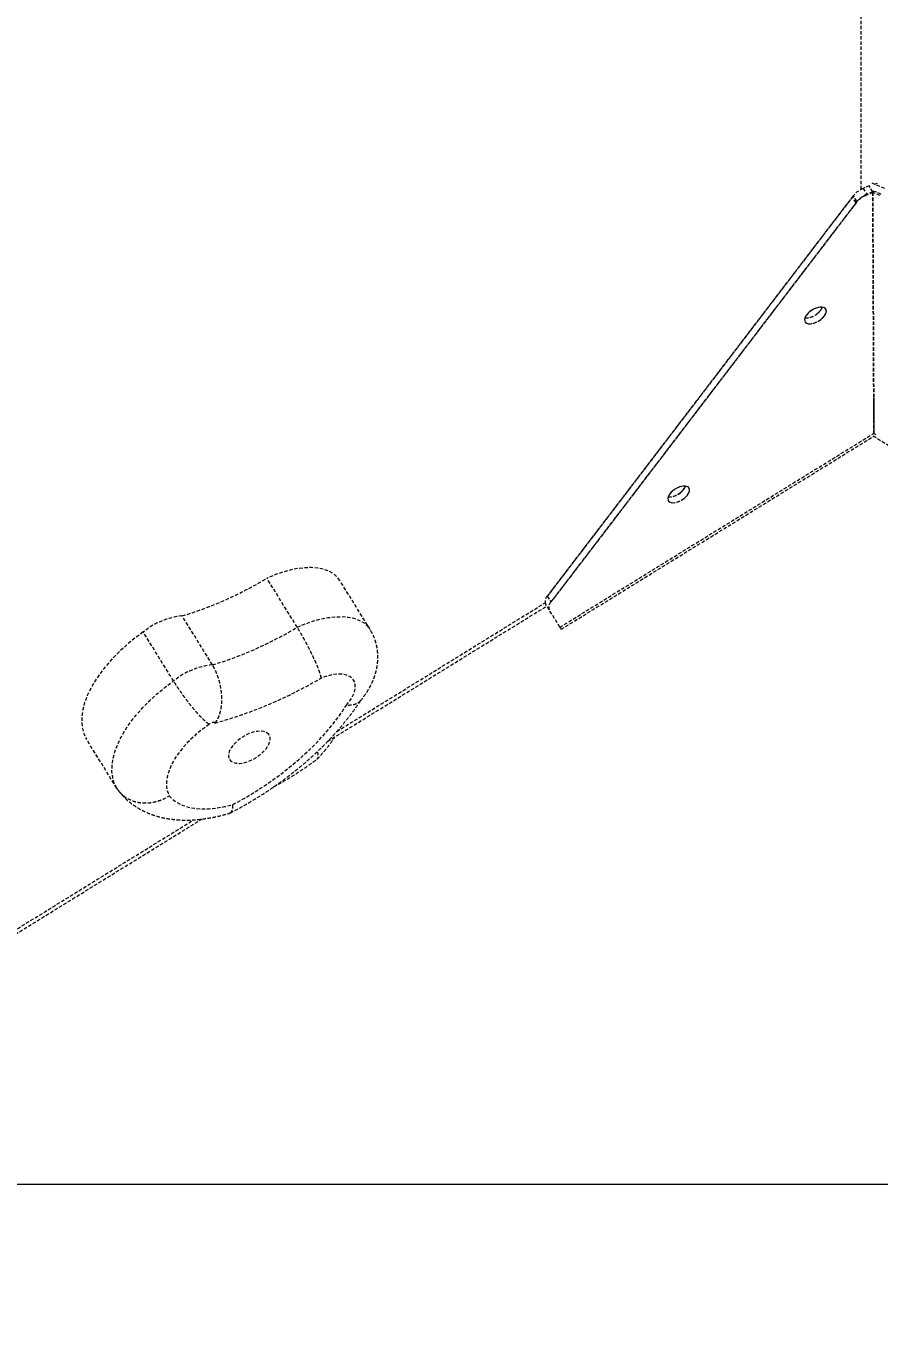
# Model space of a CAD drawing. Header units: millimetres. Extents: x -3960 to 3430, y -2884 to 2225.
# Drawn here: x -763 to -448.1, y -819 to -339.6 of the extents above; entities that cross this region are included whole.
import ezdxf

# ---------------------------------------------------------------- set-up
doc = ezdxf.new("R2010")
doc.units = ezdxf.units.MM
doc.linetypes.add('HIDDEN', pattern=[1.905, 1.27, -0.635])
for name, color, linetype in [('DIKOM_ОБЪЕКТ', 7, 'Continuous'), ('DIKOM_РАЗМЕР_ЗОНА', 7, 'Continuous'), ('DIKOM_РАЗМЕР_ОБЪЕКТА', 7, 'Continuous')]:
    doc.layers.add(name, color=color, linetype=linetype)
doc.styles.add('style1', font='arialbd.ttf', dxfattribs={"width": 0.8})
doc.dimstyles.new('1-50', dxfattribs={"dimtxt": 300, "dimasz": 200, "dimexe": 100, "dimexo": 0, "dimgap": 100, "dimtad": 1, "dimtxsty": 'style1', "dimcen": 200, "dimclrd": 7, "dimclre": 7, "dimclrt": 7, "dimadec": 1, "dimazin": 2, "dimtfac": 1, "dimtmove": 0, "dimatfit": 2, "dimfxl": 0, "dimlwd": 25, "dimlwe": 18, "dimarcsym": 0})

# ---------------------------------------------------------------- blocks, each defined once
blk = doc.blocks.new('*D1')
at = {"layer": 'Defpoints', "color": 0, "transparency": 16777216}
for p in [(-1646.58, -384.36), (1929.75, -477.12), (1929.75, -1272.12)]:
    blk.add_point(p, dxfattribs=at)
at = {"layer": 'DIKOM_РАЗМЕР_ОБЪЕКТА', "color": 7, "lineweight": 18, "transparency": 16777216}
for p, q in [((-1646.58, -384.36), (-1646.58, -1372.12)), ((1929.75, -477.12), (1929.75, -1372.12))]:
    blk.add_line(p, q, dxfattribs=at)
at = {"layer": 'DIKOM_РАЗМЕР_ОБЪЕКТА', "color": 7, "lineweight": 25, "transparency": 16777216}
blk.add_line((-1446.58, -1272.12), (1729.75, -1272.12), dxfattribs=at)
at = {"layer": 'DIKOM_РАЗМЕР_ОБЪЕКТА', "color": 7, "transparency": 16777216}
for points in [[(-1446.58, -1238.79), (-1446.58, -1305.45), (-1646.58, -1272.12)], [(1729.75, -1238.79), (1729.75, -1305.45), (1929.75, -1272.12)]]:
    blk.add_solid(points, dxfattribs=at)
at = {"layer": 'DIKOM_РАЗМЕР_ОБЪЕКТА', "color": 7, "transparency": 16777216, "insert": (141.59, -1018.85), "char_height": 300, "attachment_point": 5, "style": 'style1'}
blk.add_mtext('{\\fArial|b0|i0|c204|p34;3550}', dxfattribs=at)
blk = doc.blocks.new('*D2')
at = {"layer": 'Defpoints', "color": 0, "transparency": 16777216}
for p in [(1188.61, 729.83), (-1925.03, -767.19), (1470.26, -767.19)]:
    blk.add_point(p, dxfattribs=at)
at = {"layer": 'DIKOM_РАЗМЕР_ОБЪЕКТА', "color": 7, "lineweight": 18, "transparency": 16777216}
for p, q in [((1188.61, 729.83), (-2025.03, 729.83)), ((1470.26, -767.19), (-2025.03, -767.19))]:
    blk.add_line(p, q, dxfattribs=at)
at = {"layer": 'DIKOM_РАЗМЕР_ОБЪЕКТА', "color": 7, "lineweight": 25, "transparency": 16777216}
blk.add_line((-1925.03, 529.83), (-1925.03, -567.19), dxfattribs=at)
at = {"layer": 'DIKOM_РАЗМЕР_ОБЪЕКТА', "color": 7, "transparency": 16777216}
for points in [[(-1958.36, 529.83), (-1891.69, 529.83), (-1925.03, 729.83)], [(-1958.36, -567.19), (-1891.69, -567.19), (-1925.03, -767.19)]]:
    blk.add_solid(points, dxfattribs=at)
at = {"layer": 'DIKOM_РАЗМЕР_ОБЪЕКТА', "color": 7, "transparency": 16777216, "insert": (-2178.2, -18.68), "char_height": 300, "attachment_point": 5, "rotation": 90, "style": 'style1'}
blk.add_mtext('{\\fArial|b0|i0|c204|p34;1500}', dxfattribs=at)
blk = doc.blocks.new('*D3')
at = {"layer": 'Defpoints', "color": 0, "transparency": 16777216}
for p in [(1049.1, 2224.81), (-3510.19, -2267.17), (1391.3, -2267.17)]:
    blk.add_point(p, dxfattribs=at)
at = {"layer": 'DIKOM_РАЗМЕР_ЗОНА', "color": 7, "lineweight": 18, "transparency": 16777216}
for p, q in [((1049.1, 2224.81), (-3610.19, 2224.81)), ((1391.3, -2267.17), (-3610.19, -2267.17))]:
    blk.add_line(p, q, dxfattribs=at)
at = {"layer": 'DIKOM_РАЗМЕР_ЗОНА', "color": 7, "lineweight": 25, "transparency": 16777216}
blk.add_line((-3510.19, 2024.81), (-3510.19, -2067.17), dxfattribs=at)
at = {"layer": 'DIKOM_РАЗМЕР_ЗОНА', "color": 7, "transparency": 16777216}
for points in [[(-3543.52, 2024.81), (-3476.86, 2024.81), (-3510.19, 2224.81)], [(-3543.52, -2067.17), (-3476.86, -2067.17), (-3510.19, -2267.17)]]:
    blk.add_solid(points, dxfattribs=at)
at = {"layer": 'DIKOM_РАЗМЕР_ЗОНА', "color": 7, "transparency": 16777216, "insert": (-3763.36, -99.6), "char_height": 300, "attachment_point": 5, "rotation": 90, "style": 'style1'}
blk.add_mtext('{\\fArial|b0|i0|c204|p34;4500}', dxfattribs=at)
blk = doc.blocks.new('*D4')
at = {"layer": 'Defpoints', "color": 0, "transparency": 16777216}
for p in [(-3146.44, -695.08), (3429.88, -695.08), (3429.88, -2784.15)]:
    blk.add_point(p, dxfattribs=at)
at = {"layer": 'DIKOM_РАЗМЕР_ЗОНА', "color": 7, "lineweight": 18, "transparency": 16777216}
for p, q in [((-3146.44, -695.08), (-3146.44, -2884.15)), ((3429.88, -695.08), (3429.88, -2884.15))]:
    blk.add_line(p, q, dxfattribs=at)
at = {"layer": 'DIKOM_РАЗМЕР_ЗОНА', "color": 7, "lineweight": 25, "transparency": 16777216}
blk.add_line((-2946.44, -2784.15), (3229.88, -2784.15), dxfattribs=at)
at = {"layer": 'DIKOM_РАЗМЕР_ЗОНА', "color": 7, "transparency": 16777216}
for points in [[(-2946.44, -2750.81), (-2946.44, -2817.48), (-3146.44, -2784.15)], [(3229.88, -2750.81), (3229.88, -2817.48), (3429.88, -2784.15)]]:
    blk.add_solid(points, dxfattribs=at)
at = {"layer": 'DIKOM_РАЗМЕР_ЗОНА', "color": 7, "transparency": 16777216, "insert": (141.72, -2530.97), "char_height": 300, "attachment_point": 5, "style": 'style1'}
blk.add_mtext('{\\fArial|b0|i0|c204|p34;6550}', dxfattribs=at)

msp = doc.modelspace()

# ---------------------------------------------------------------- linework, layer by layer
at = {"layer": 'DIKOM_ОБЪЕКТ', "color": 7, "linetype": 'HIDDEN', "lineweight": 15}
for p, q in [((-454.70322, -399.88675), (-454.66063, -260.20238)), ((-445.98334, -399.5441), (-451.26567, -397.40527)), ((-449.72913, -398.02743), (-448.66681, -397.57414)), ((-457.5715, -402.21553), (-570.54989, -550.02212)), ((-457.8999, -402.6452), (-570.54989, -550.02212)), ((-456.55912, -404.81643), (-457.8999, -402.6452)), ((-456.2307, -404.38676), (-457.5715, -402.21553)), ((-451.75363, -398.65309), (-453.9527, -399.54175)), ((-453.9527, -399.54175), (-452.61193, -401.71299)), ((-453.32163, -399.28671), (-453.45364, -399.23325)), ((-453.09389, -402.2064), (-449.96698, -400.8722)), ((-450.41286, -400.82427), (-452.61193, -401.71299)), ((-450.41286, -400.82427), (-451.75363, -398.65309)), ((-447.32564, -401.71449), (-450.70913, -400.34451)), ((-449.99317, -489.93114), (-450.41286, -400.82427)), ((-447.71922, -402.18154), (-450.41173, -401.06197)), ((-450.41173, -401.06197), (-449.99317, -489.93114)), ((-456.2307, -404.38676), (-569.20911, -552.19335)), ((-456.55912, -404.81643), (-569.20911, -552.19335)), ((-565.88255, -561.50077), (-449.99317, -489.93114)), ((-565.88255, -561.50077), (-449.99317, -489.93114)), ((-565.41144, -562.26331), (-450.03444, -491.01007)), ((-565.41144, -562.26331), (-450.03444, -491.01007)), ((-450.24658, -490.87887), (-334.59368, -562.40733)), ((-449.99317, -489.93114), (-449.24501, -490.38365)), ((-662.85133, -561.53328), (-674.02616, -543.43969)), ((-635.92841, -562.36743), (-647.10321, -544.27389)), ((-570.54989, -550.02212), (-569.20911, -552.19335)), ((-651.60916, -603.64624), (-570.71139, -553.68275)), ((-648.18548, -599.95189), (-571.35731, -552.50184)), ((-569.84499, -555.08576), (-571.18575, -552.91458)), ((-565.88255, -561.50077), (-569.84499, -555.08576)), ((-694.13897, -575.41326), (-705.3138, -557.31967)), ((-708.51126, -581.35371), (-719.68609, -563.26012)), ((-729.47266, -620.90564), (-740.64749, -602.81205)), ((-777.44645, -679.78509), (-701.01202, -632.57823)), ((-776.65767, -680.87777), (-698.00526, -632.30105))]:
    msp.add_line(p, q, dxfattribs=at)
at = {"layer": 'DIKOM_ОБЪЕКТ', "color": 7, "linetype": 'HIDDEN', "lineweight": 15, "flags": 128}
for points in [[(-474.28349, -449.47913), (-473.33888, -449.52343), (-472.24983, -449.31726), (-471.10455, -448.87725), (-469.99584, -448.23916), (-469.01355, -447.45454), (-468.23719, -446.58708), (-467.72967, -445.70702), (-467.53216, -444.88559), (-467.66061, -444.18947), (-468.10463, -443.67493), (-468.82825, -443.38374), (-469.77286, -443.33944), (-470.86191, -443.54561), (-472.00716, -443.9856), (-473.11588, -444.6237), (-474.09819, -445.40833), (-474.87455, -446.27579), (-475.38204, -447.15584), (-475.57955, -447.97727), (-475.4511, -448.67339), (-475.00708, -449.18792), (-474.28349, -449.47913)], [(-469.58289, -447.93942), (-468.67424, -447.11355), (-467.99902, -446.2324), (-467.61198, -445.36741), (-467.54442, -444.58862), (-467.80188, -443.95908), (-468.36343, -443.52989), (-469.18365, -443.33569), (-470.196, -443.39236), (-471.31857, -443.69518), (-472.46034, -444.21974), (-473.52882, -444.92344), (-474.43749, -445.74932), (-475.11269, -446.63045), (-475.49976, -447.49546), (-475.56732, -448.27425), (-475.30986, -448.90379), (-474.74827, -449.33303), (-473.92809, -449.52718), (-472.91571, -449.4705), (-471.79314, -449.16768), (-470.6514, -448.64313), (-469.58289, -447.93942)], [(-524.77076, -515.5303), (-523.82617, -515.57461), (-522.7371, -515.36843), (-521.59185, -514.92844), (-520.48316, -514.29028), (-519.50083, -513.50571), (-518.72448, -512.63826), (-518.21696, -511.75819), (-518.01946, -510.93677), (-518.1479, -510.24064), (-518.59192, -509.72611), (-519.31557, -509.43487), (-520.26017, -509.39056), (-521.34919, -509.59678), (-522.49445, -510.03678), (-523.60316, -510.67488), (-524.58549, -511.45945), (-525.36186, -512.32691), (-525.86934, -513.20703), (-526.06687, -514.0284), (-525.93841, -514.72458), (-525.49437, -515.2391), (-524.77076, -515.5303)], [(-520.07018, -513.9906), (-519.16152, -513.16472), (-518.48632, -512.28359), (-518.09926, -511.41859), (-518.03173, -510.63974), (-518.28916, -510.01025), (-518.85074, -509.58101), (-519.67093, -509.38687), (-520.68333, -509.44349), (-521.80587, -509.74636), (-522.94765, -510.27086), (-524.01614, -510.97457), (-524.9248, -511.80044), (-525.60002, -512.68158), (-525.98707, -513.54658), (-526.05459, -514.32542), (-525.79713, -514.95496), (-525.23559, -515.38416), (-524.41539, -515.5783), (-523.403, -515.52168), (-522.28046, -515.21881), (-521.13869, -514.69431), (-520.07018, -513.9906)], [(-647.10321, -544.27389), (-647.18676, -544.14152), (-648.25481, -542.81528), (-649.61299, -541.69491), (-651.2445, -540.79429), (-653.12923, -540.12453), (-655.24396, -539.69385), (-657.5626, -539.50757), (-660.05656, -539.56801), (-662.69511, -539.87438), (-665.4457, -540.42293), (-668.27441, -541.20692), (-671.14637, -542.21664), (-674.02616, -543.43969)], [(-662.85133, -561.53328), (-659.97154, -560.31023), (-657.09958, -559.3005), (-654.27087, -558.51652), (-651.52028, -557.96797), (-648.88173, -557.6616), (-646.38777, -557.60116), (-644.06913, -557.78744), (-641.9544, -558.21812), (-640.06967, -558.88788), (-638.43816, -559.7885), (-637.07999, -560.90887), (-636.01193, -562.23511), (-635.92901, -562.36646)], [(-719.68609, -563.26012), (-722.81697, -565.59557), (-725.78908, -568.04712), (-728.57841, -570.59503), (-731.16241, -573.21874), (-733.52029, -575.89699), (-735.63293, -578.60823), (-737.48336, -581.3305), (-739.05656, -584.0419), (-740.33988, -586.72048), (-741.32295, -589.34463), (-741.99781, -591.89317), (-742.35903, -594.34553), (-742.4037, -596.68189), (-742.13145, -598.8834), (-741.54448, -600.93228), (-740.64749, -602.81205)], [(-565.88255, -561.50077), (-565.67948, -561.82952), (-565.53156, -562.06897), (-565.44164, -562.2145), (-565.41144, -562.26331), (-565.41144, -562.26331)], [(-565.88255, -561.50077), (-565.67948, -561.82952), (-565.53156, -562.06897), (-565.44164, -562.2145), (-565.41144, -562.26331), (-565.41144, -562.26331)], [(-644.68898, -590.31909), (-643.41492, -588.72943), (-642.42803, -587.13254), (-641.75537, -585.5721), (-641.41527, -584.09095), (-641.41712, -582.72957), (-641.76084, -581.52525), (-642.43701, -580.51098), (-643.42715, -579.71451), (-644.70414, -579.15763), (-646.23296, -578.85568), (-647.9718, -578.81684), (-649.87303, -579.04222), (-651.88457, -579.52566), (-653.9514, -580.25383)], [(-729.47266, -620.90564), (-730.36965, -619.02587), (-730.95662, -616.97699), (-731.22888, -614.77548), (-731.18421, -612.43912), (-730.82298, -609.98676), (-730.14812, -607.43822), (-729.16505, -604.81407), (-727.88176, -602.13544), (-726.30853, -599.42409), (-724.45814, -596.70177), (-722.34546, -593.99057), (-719.98758, -591.31233), (-717.40358, -588.68862), (-714.61426, -586.14071), (-711.64214, -583.68916), (-708.51126, -581.35371)], [(-686.56748, -626.97013), (-682.23932, -624.58739), (-677.99326, -622.03145), (-673.8521, -619.31598), (-669.83801, -616.45558), (-665.9725, -613.46563), (-662.27635, -610.36207), (-658.76936, -607.16159), (-655.47031, -603.88139), (-652.39695, -600.53897), (-649.56572, -597.15231), (-646.99178, -593.73961), (-644.68898, -590.31909)], [(-695.32377, -597.34277), (-697.92431, -599.23087), (-700.36618, -601.24054), (-702.61872, -603.34666), (-704.65365, -605.52281), (-706.44549, -607.74168), (-707.97174, -609.97545), (-709.21329, -612.19606), (-710.15454, -614.37572), (-710.78367, -616.4871), (-711.09283, -618.50364), (-711.07814, -620.40009), (-710.73976, -622.15268), (-710.08193, -623.73943)], [(-693.24841, -596.86868), (-693.3713, -596.7211), (-693.56806, -596.63113), (-693.82513, -596.60501), (-694.12479, -596.64458), (-694.44648, -596.74701), (-694.76803, -596.90531), (-695.06734, -597.10853), (-695.32377, -597.34277)], [(-673.3125, -601.07731), (-674.01799, -600.44734), (-674.98942, -600.03695), (-676.18707, -599.86289), (-677.56187, -599.93233), (-679.05752, -600.24244), (-680.61282, -600.7805), (-682.16411, -601.52444), (-683.64783, -602.44389), (-685.00328, -603.50114), (-686.17496, -604.6529), (-687.11488, -605.85208), (-687.78457, -607.04955), (-688.15661, -608.19629), (-688.21578, -609.24535), (-687.95968, -610.15372), (-687.39874, -610.88432), (-686.55594, -611.40721), (-685.46582, -611.70093), (-684.17297, -611.75349), (-682.73032, -611.56278), (-681.19698, -611.1365), (-679.63566, -610.49222), (-678.11033, -609.65623), (-676.68342, -608.66279), (-675.41336, -607.55255), (-674.3521, -606.37105), (-673.54315, -605.16653), (-673.01958, -603.98841), (-672.80287, -602.88484), (-672.90184, -601.90108), (-673.3125, -601.07731)], [(-710.08193, -623.73943), (-708.75322, -625.09818), (-707.14314, -626.24666), (-705.26782, -627.17331), (-703.14598, -627.8689), (-700.79877, -628.32651), (-698.2496, -628.54163), (-695.52398, -628.512), (-692.64907, -628.23801), (-689.65361, -627.72233), (-686.56748, -626.97013)]]:
    msp.add_lwpolyline(points, dxfattribs=at)
at = {"layer": 'DIKOM_ОБЪЕКТ', "color": 7, "linetype": 'HIDDEN', "lineweight": 15}
for centre, radius, start, end in [((-450.68521, -407.74991), 8.83461, 111.7064361, 141.2118336), ((-449.68994, -410.331), 8.80886, 112.7321153, 141.2425456), ((-449.34536, -409.91987), 8.83309, 111.7039691, 141.2143637), ((-475.22344, -440.49228), 6.84847, 268.0989148, 335.2938759), ((-475.08808, -441.06699), 6.28046, 266.6907249, 311.534915), ((-474.53451, -441.00007), 6.0164, 298.6255053, 336.9552808), ((-474.12299, -441.24885), 5.5372, 305.295135, 337.6472104), ((-475.08463, -441.33686), 6.01891, 266.4890798, 304.7698313), ((-525.57207, -507.3875), 6.01943, 266.4908175, 304.7679739), ((-525.71063, -506.54361), 6.84827, 268.0977555, 335.2950352), ((-525.57505, -507.11915), 6.27945, 266.6869179, 311.5387219), ((-525.02171, -507.05144), 6.01619, 298.6254386, 336.956889), ((-524.61042, -507.29988), 5.53735, 305.2954115, 337.6467466), ((-745.29428, -424.9939), 138.23368, 286.8114981, 301.0350697), ((-568.68729, -551.9477), 2.67902, 134.047616, 201.1559259), ((-567.3466, -554.11892), 2.67894, 134.0462454, 201.1556916), ((-702.72832, -583.9313), 26.73693, 95.549204, 129.3640113), ((-734.12088, -443.08428), 138.23716, 286.8116783, 301.0348895), ((-691.55349, -602.02489), 26.73693, 95.549204, 129.3640113), ((-735.8737, -441.27299), 161.32866, 285.3202536, 300.5172364)]:
    msp.add_arc(centre, radius, start, end, dxfattribs=at)
msp.add_ellipse((-449.99143, -483.93156), major_axis=(0.00183, 7.05308), ratio=0.000053784, start_param=4.487159417, end_param=8.920574159, dxfattribs=at)
for points, knots in [([(-653.9514, -580.25383), (-653.95333, -580.24524), (-654.09017, -579.63526), (-654.44655, -578.41885), (-655.20158, -576.38605), (-656.04683, -574.37537), (-657.03911, -572.21207), (-658.12711, -569.99417), (-659.29718, -567.73763), (-660.49023, -565.54974), (-661.69849, -563.43042), (-662.46341, -562.17166), (-662.85133, -561.53328)], [0, 0, 0, 0, 0.002043043, 0.145147468, 0.250937817, 0.359759609, 0.465085085, 0.573433969, 0.678553248, 0.786707561, 0.891828709, 1, 1, 1, 1]), ([(-639.49697, -588.62544), (-639.42428, -588.54203), (-638.66911, -587.67538), (-637.45313, -585.99479), (-635.96797, -583.56723), (-634.81358, -581.14684), (-633.94606, -578.71043), (-633.36797, -576.27586), (-633.07371, -573.857), (-633.06039, -571.46752), (-633.3231, -569.12367), (-633.88239, -566.77807), (-634.71912, -564.49318), (-635.53782, -563.06262), (-635.93428, -562.36986)], [0, 0, 0, 0, 0.011420183, 0.118653615, 0.216677133, 0.311955366, 0.403830277, 0.492512938, 0.578595148, 0.662714806, 0.745431499, 0.827205711, 0.916322764, 1, 1, 1, 1]), ([(-693.24841, -596.86868), (-693.2431, -596.86284), (-692.84301, -596.42263), (-692.20012, -595.45949), (-691.44886, -593.73883), (-690.91463, -591.66712), (-690.64893, -589.29695), (-690.66249, -586.8132), (-690.93219, -584.3306), (-691.43966, -581.86211), (-692.15437, -579.52595), (-693.05183, -577.31596), (-693.77314, -576.05352), (-694.13897, -575.41326)], [0, 0, 0, 0, 0.001078716, 0.081255419, 0.164375534, 0.268222927, 0.375111162, 0.478071366, 0.583956699, 0.686485805, 0.791960106, 0.894489643, 1, 1, 1, 1]), ([(-695.32377, -597.34277), (-695.33038, -597.33902), (-695.89449, -597.0188), (-696.86409, -596.20616), (-698.40202, -594.68787), (-699.87001, -593.07439), (-701.40977, -591.25645), (-702.95349, -589.32044), (-704.49022, -587.28766), (-705.94626, -585.25707), (-707.32396, -583.23653), (-708.11174, -581.98727), (-708.51126, -581.35371)], [0, 0, 0, 0, 0.001679433, 0.143231487, 0.248862823, 0.357556737, 0.463116353, 0.571734286, 0.677270402, 0.785865486, 0.891402776, 1, 1, 1, 1]), ([(-687.5824, -630.05319), (-687.20309, -629.86016), (-685.32459, -628.90418), (-681.98869, -627.06372), (-677.61809, -624.47384), (-673.34436, -621.72525), (-669.17951, -618.83521), (-665.13862, -615.81049), (-661.23526, -612.6609), (-657.48312, -609.39503), (-653.89538, -606.02166), (-650.48577, -602.54911), (-647.26567, -598.98579), (-644.25511, -595.33851), (-641.54202, -591.75132), (-639.95385, -589.36071), (-639.20229, -588.22942)], [0, 0, 0, 0, 0.019094854, 0.094566784, 0.169995613, 0.245416811, 0.3208667, 0.396382672, 0.47200956, 0.54779302, 0.623779165, 0.700014032, 0.776542054, 0.853403069, 0.930627739, 1, 1, 1, 1]), ([(-639.53162, -588.59584), (-639.63546, -588.73981), (-639.98973, -589.23101), (-640.94895, -589.79663), (-642.50578, -590.31253), (-643.85835, -590.37833), (-644.67673, -590.31996), (-644.68898, -590.31909)], [0, 0, 0, 0, 0.109037534, 0.371992105, 0.642509023, 0.994648876, 1, 1, 1, 1]), ([(-655.5342, -610.22172), (-655.31513, -609.99295), (-654.2002, -608.82871), (-652.33869, -606.64761), (-650.37153, -604.1443), (-649.35092, -602.57399), (-649.0008, -602.03528)], [0, 0, 0, 0, 0.0879242, 0.447465405, 0.810447533, 1, 1, 1, 1]), ([(-655.48843, -607.47547), (-655.45449, -607.56827), (-655.24759, -608.13408), (-655.15277, -608.92189), (-655.18729, -609.77015), (-655.4413, -610.06898), (-655.55489, -610.20262)], [0, 0, 0, 0, 0.066250704, 0.403947103, 0.733447147, 1, 1, 1, 1]), ([(-671.57551, -620.46144), (-670.3416, -619.77783), (-667.62989, -618.27548), (-663.53923, -615.75719), (-659.45507, -613.07779), (-656.88039, -611.219), (-655.67145, -610.3462)], [0, 0, 0, 0, 0.224430818, 0.493223876, 0.762044524, 1, 1, 1, 1]), ([(-729.47266, -620.90564), (-729.0674, -621.48562), (-728.24513, -622.66239), (-726.59901, -624.08372), (-724.68452, -625.21531), (-722.55772, -625.98415), (-720.24919, -626.38807), (-717.86309, -626.40685), (-715.42406, -626.04064), (-712.80874, -625.23337), (-711.04248, -624.34477), (-710.1042, -623.75346), (-710.08193, -623.73943)], [0, 0, 0, 0, 0.105773479, 0.214613785, 0.320387458, 0.429226498, 0.535020798, 0.643878919, 0.749728855, 0.858643282, 0.99664476, 1, 1, 1, 1]), ([(-728.83572, -621.80654), (-728.4167, -622.33396), (-727.42023, -623.58818), (-725.60425, -625.3565), (-723.42224, -627.09921), (-721.04341, -628.61215), (-718.48211, -629.89933), (-715.73949, -630.95567), (-712.817, -631.77638), (-709.71624, -632.35323), (-706.44511, -632.67655), (-703.0212, -632.73799), (-699.47329, -632.53234), (-695.83933, -632.06522), (-692.15824, -631.33597), (-689.45553, -630.64975), (-687.98832, -630.19578), (-687.75482, -630.12354)], [0, 0, 0, 0, 0.0466097415, 0.1108410722, 0.1752832049, 0.2404702118, 0.3068763751, 0.3749565458, 0.4451080137, 0.5175857088, 0.5924129691, 0.669302844, 0.7476857052, 0.8268678944, 0.9061254371, 0.9850602535, 1, 1, 1, 1]), ([(-687.58514, -630.04795), (-687.41541, -629.92678), (-687.05919, -629.67247), (-686.68486, -628.69921), (-686.57151, -627.67525), (-686.56753, -626.9781), (-686.56748, -626.97013)], [0, 0, 0, 0, 0.276699352, 0.580741772, 0.995204517, 1, 1, 1, 1])]:
    msp.add_open_spline(points, degree=3, knots=knots, dxfattribs=at)

# ---------------------------------------------------------------- dimensions: what is measured, and where the dimension line sits
at = {"layer": 'DIKOM_РАЗМЕР_ЗОНА'}
dim = msp.add_linear_dim(base=(-3510.18905, -2267.17138), p1=(1049.09735, 2224.81299), p2=(1391.2989, -2267.17138), angle=90, text='{\\fArial|b0|i0|c204|p34;4500}', dimstyle='1-50', dxfattribs=at)
dim.commit()
dim.dimension.update_dxf_attribs({"geometry": '*D3', "text_midpoint": (-3510.18905, -99.59524), "dimtype": 160})
dim = msp.add_linear_dim(base=(3429.87916, -2784.1452), p1=(-3146.43934, -695.07691), p2=(3429.87916, -695.07691), text='{\\fArial|b0|i0|c204|p34;6550}', dimstyle='1-50', dxfattribs=at)
dim.commit()
dim.dimension.update_dxf_attribs({"geometry": '*D4', "text_midpoint": (141.71991, -2784.1452), "dimtype": 160})
at = {"layer": 'DIKOM_РАЗМЕР_ОБЪЕКТА'}
dim = msp.add_linear_dim(base=(-1925.02807, -767.1931), p1=(1188.60911, 729.83344), p2=(1470.26477, -767.1931), angle=90, text='{\\fArial|b0|i0|c204|p34;1500}', dimstyle='1-50', dxfattribs=at)
dim.commit()
dim.dimension.update_dxf_attribs({"geometry": '*D2', "text_midpoint": (-1925.02807, -18.67983), "dimtype": 160})
dim = msp.add_linear_dim(base=(1929.75124, -1272.12053), p1=(-1646.57778, -384.35602), p2=(1929.75124, -477.11638), text='{\\fArial|b0|i0|c204|p34;3550}', dimstyle='1-50', dxfattribs=at)
dim.commit()
dim.dimension.update_dxf_attribs({"geometry": '*D1', "text_midpoint": (141.58673, -1272.12053), "dimtype": 160})

doc.saveas('drawing.dxf')
